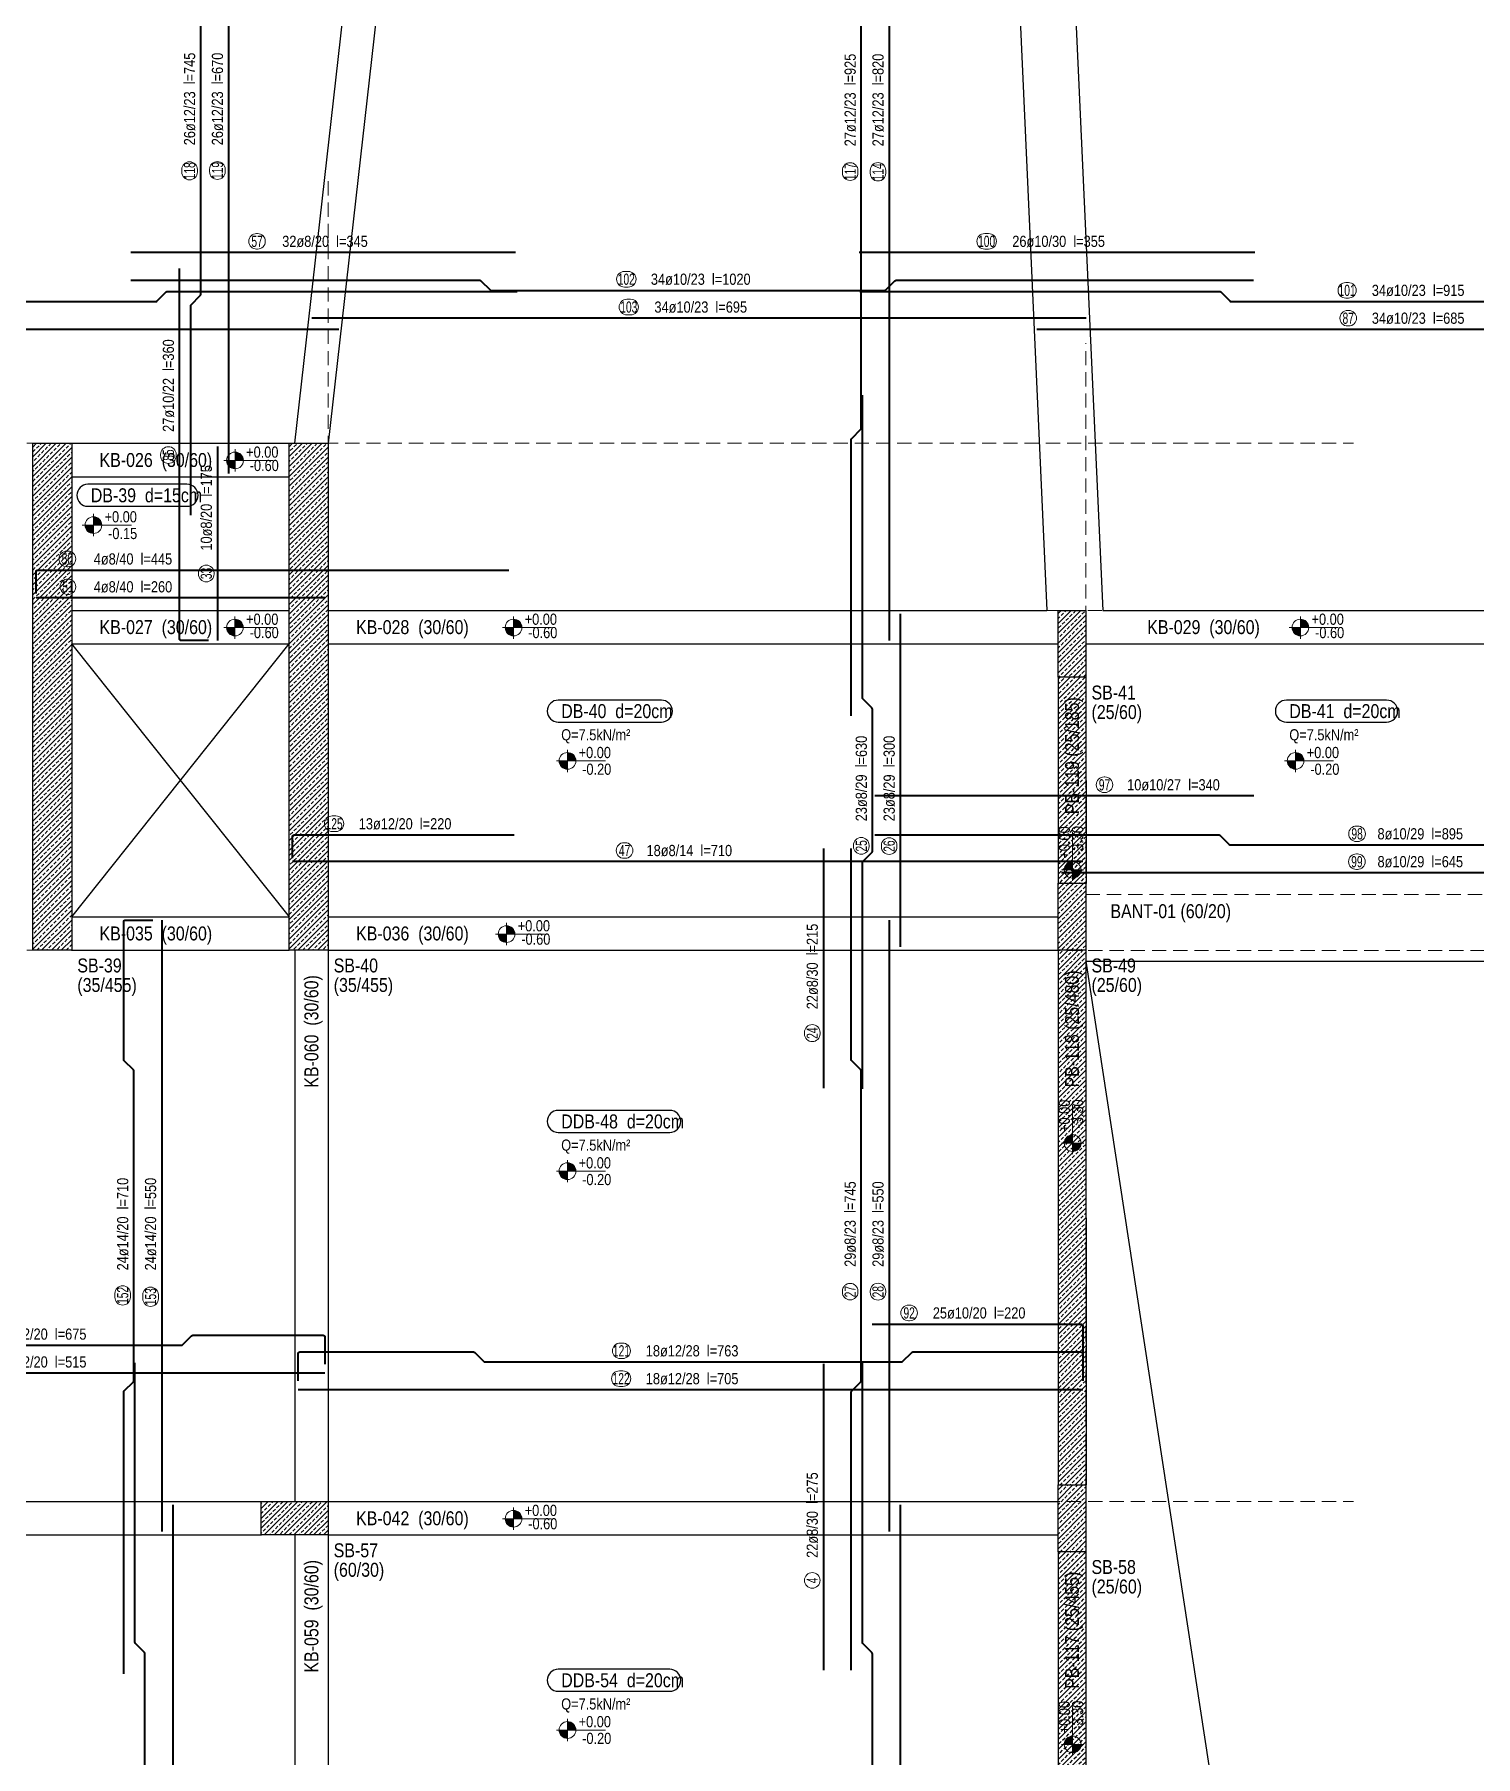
# Model space of a CAD drawing. Header units: millimetres. Extents: x 2543 to 7291, y 513 to 5794.
# Drawn here: x 3853 to 5146, y 2049 to 3595 of the extents above; entities that cross this region are included whole.
import ezdxf
from ezdxf.enums import TextEntityAlignment as Align

# ---------------------------------------------------------------- set-up
doc = ezdxf.new("R2010")
doc.units = ezdxf.units.MM
doc.linetypes.add('DASHED', pattern=[19.05, 12.7, -6.35])
for name, color, linetype, lineweight in [('AKS CIZGISI (BEYKENT)', 252, 'DASHED', 20), ('CIZGI (BEYKENT)', 1, 'Continuous', 20), ('DONATI (BEYKENT)', 4, 'Continuous', 40), ('DONATI YAZISI (BEYKENT)', 3, 'Continuous', 20), ('DOSEME ISMI (BEYKENT)', 9, 'Continuous', 20), ('DOSEME PAFTA (BEYKENT)', 3, 'Continuous', 20), ('DOSEME SINIRI (BEYKENT)', 71, 'Continuous', 30), ('KESIT SINIRI (BEYKENT)', 241, 'DASHED', 20), ('KIRIS (BEYKENT)', 2, 'Continuous', 30), ('KIRIS ISMI (BEYKENT)', 40, 'Continuous', 20), ('KOLON (BEYKENT)', 3, 'Continuous', 30), ('KOLON ISMI (BEYKENT)', 91, 'Continuous', 20), ('KOT CIZGI (BEYKENT)', 120, 'Continuous', 20), ('KOT YAZI (BEYKENT)', 7, 'Continuous', 20), ('PERDE (BEYKENT)', 6, 'Continuous', 30), ('PERDE ISMI (BEYKENT)', 240, 'Continuous', 20), ('POZ BALON (BEYKENT)', 14, 'Continuous', 20), ('POZ NO (BEYKENT)', 2, 'Continuous', 20), ('TARAMA (BEYKENT)', 252, 'Continuous', 20), ('YAZI (BEYKENT)', 140, 'Continuous', 20)]:
    doc.layers.add(name, color=color, linetype=linetype, lineweight=lineweight)
doc.styles.add('KOT (BEYKENT)', font='')
doc.styles.add('YAZI (BEYKENT)', font='')
doc.styles.get('KOT (BEYKENT)').set_extended_font_data('Bahnschrift Light Condensed')
doc.styles.get('YAZI (BEYKENT)').set_extended_font_data('Bahnschrift Light Condensed')
pattern_1 = [(45, (1460.26, 1205.411), (-4.490128, 4.490128), []), (45, (1464.75, 1205.411), (-4.490128, 4.490128), [3.175, -1.5875])]
pattern_2 = [(45, (1460.26, 1205.411), (-4.419417, 4.419417), []), (45, (1464.679, 1205.411), (-4.419417, 4.419417), [3.125, -1.5625])]

msp = doc.modelspace()

# ---------------------------------------------------------------- hatches: boundary and pattern name
at = {"layer": 'KOT CIZGI (BEYKENT)'}
h = msp.add_hatch(color=256, dxfattribs=at)
h.dxf.hatch_style = 1
h.paths.add_polyline_path([(4032.56, 3220.44), (4032.56, 3212.94), (4040.06, 3212.94, 0.4142136)])
h = msp.add_hatch(color=256, dxfattribs=at)
h.dxf.hatch_style = 1
h.paths.add_polyline_path([(4032.56, 3212.94), (4025.06, 3212.94, 0.4142136), (4032.56, 3205.44)])
h = msp.add_hatch(color=256, dxfattribs=at)
h.dxf.hatch_style = 1
h.paths.add_polyline_path([(3905.52, 3154.88), (3898.02, 3154.88, 0.4142136), (3905.52, 3147.38)])
h = msp.add_hatch(color=256, dxfattribs=at)
h.dxf.hatch_style = 1
h.paths.add_polyline_path([(3905.52, 3162.38), (3905.52, 3154.88), (3913.02, 3154.88, 0.4142136)])
h = msp.add_hatch(color=256, dxfattribs=at)
h.dxf.hatch_style = 1
h.paths.add_polyline_path([(4032.5, 3062.94), (4025, 3062.94, 0.4142136), (4032.5, 3055.44)])
h = msp.add_hatch(color=256, dxfattribs=at)
h.dxf.hatch_style = 1
h.paths.add_polyline_path([(4032.5, 3070.44), (4032.5, 3062.94), (4040, 3062.94, 0.4142136)])
h = msp.add_hatch(color=256, dxfattribs=at)
h.dxf.hatch_style = 1
h.paths.add_polyline_path([(4282.47, 3062.94), (4274.97, 3062.94, 0.4142136), (4282.47, 3055.44)])
h = msp.add_hatch(color=256, dxfattribs=at)
h.dxf.hatch_style = 1
h.paths.add_polyline_path([(4282.47, 3070.44), (4282.47, 3062.94), (4289.97, 3062.94, 0.4142136)])
h = msp.add_hatch(color=256, dxfattribs=at)
h.dxf.hatch_style = 1
h.paths.add_polyline_path([(4988.48, 3062.94), (4980.98, 3062.94, 0.4142136), (4988.48, 3055.44)])
h = msp.add_hatch(color=256, dxfattribs=at)
h.dxf.hatch_style = 1
h.paths.add_polyline_path([(4988.48, 3070.44), (4988.48, 3062.94), (4995.98, 3062.94, 0.4142136)])
h = msp.add_hatch(color=256, dxfattribs=at)
h.dxf.hatch_style = 1
h.paths.add_polyline_path([(4330.88, 2943.27), (4323.38, 2943.27, 0.4142136), (4330.88, 2935.77)])
h = msp.add_hatch(color=256, dxfattribs=at)
h.dxf.hatch_style = 1
h.paths.add_polyline_path([(4330.88, 2950.77), (4330.88, 2943.27), (4338.38, 2943.27, 0.4142136)])
h = msp.add_hatch(color=256, dxfattribs=at)
h.dxf.hatch_style = 1
h.paths.add_polyline_path([(4984.18, 2943.27), (4976.68, 2943.27, 0.4142136), (4984.18, 2935.77)])
h = msp.add_hatch(color=256, dxfattribs=at)
h.dxf.hatch_style = 1
h.paths.add_polyline_path([(4984.18, 2950.77), (4984.18, 2943.27), (4991.68, 2943.27, 0.4142136)])
h = msp.add_hatch(color=256, dxfattribs=at)
h.dxf.hatch_style = 1
h.paths.add_polyline_path([(4776.64, 2845.52), (4784.14, 2845.52), (4784.14, 2853.02, 0.4142136)])
h = msp.add_hatch(color=256, dxfattribs=at)
h.dxf.hatch_style = 1
h.paths.add_polyline_path([(4784.14, 2845.52), (4784.14, 2838.02, 0.4142136), (4791.64, 2845.52)])
h = msp.add_hatch(color=256, dxfattribs=at)
h.dxf.hatch_style = 1
h.paths.add_polyline_path([(4276.22, 2787.74), (4268.72, 2787.74, 0.4142136), (4276.22, 2780.24)])
h = msp.add_hatch(color=256, dxfattribs=at)
h.dxf.hatch_style = 1
h.paths.add_polyline_path([(4276.22, 2795.24), (4276.22, 2787.74), (4283.72, 2787.74, 0.4142136)])
h = msp.add_hatch(color=256, dxfattribs=at)
h.dxf.hatch_style = 1
h.paths.add_polyline_path([(4776.64, 2600.13), (4784.14, 2600.13), (4784.14, 2607.63, 0.4142136)])
h = msp.add_hatch(color=256, dxfattribs=at)
h.dxf.hatch_style = 1
h.paths.add_polyline_path([(4784.14, 2600.13), (4784.14, 2592.63, 0.4142136), (4791.64, 2600.13)])
h = msp.add_hatch(color=256, dxfattribs=at)
h.dxf.hatch_style = 1
h.paths.add_polyline_path([(4330.88, 2582.43), (4330.88, 2574.93), (4338.38, 2574.93, 0.4142136)])
h = msp.add_hatch(color=256, dxfattribs=at)
h.dxf.hatch_style = 1
h.paths.add_polyline_path([(4330.88, 2574.93), (4323.38, 2574.93, 0.4142136), (4330.88, 2567.43)])
h = msp.add_hatch(color=256, dxfattribs=at)
h.dxf.hatch_style = 1
h.paths.add_polyline_path([(4282.47, 2262.94), (4274.97, 2262.94, 0.4142136), (4282.47, 2255.44)])
h = msp.add_hatch(color=256, dxfattribs=at)
h.dxf.hatch_style = 1
h.paths.add_polyline_path([(4282.47, 2270.44), (4282.47, 2262.94), (4289.97, 2262.94, 0.4142136)])
h = msp.add_hatch(color=256, dxfattribs=at)
h.dxf.hatch_style = 1
h.paths.add_polyline_path([(4330.88, 2073.27), (4323.38, 2073.27, 0.4142136), (4330.88, 2065.77)])
h = msp.add_hatch(color=256, dxfattribs=at)
h.dxf.hatch_style = 1
h.paths.add_polyline_path([(4330.88, 2080.77), (4330.88, 2073.27), (4338.38, 2073.27, 0.4142136)])
h = msp.add_hatch(color=256, dxfattribs=at)
h.dxf.hatch_style = 1
h.paths.add_polyline_path([(4776.64, 2060.34), (4784.14, 2060.34), (4784.14, 2067.84, 0.4142136)])
h = msp.add_hatch(color=256, dxfattribs=at)
h.dxf.hatch_style = 1
h.paths.add_polyline_path([(4784.14, 2060.34), (4784.14, 2052.84, 0.4142136), (4791.64, 2060.34)])
at = {"layer": 'TARAMA (BEYKENT)'}
h = msp.add_hatch(dxfattribs=at)
h.set_pattern_fill('ANSI33', color=256, style=0, pattern_type=0)
h.set_pattern_definition(pattern_2)
h.paths.add_polyline_path([(3851.09, 3228.34), (3886.09, 3228.34), (3886.09, 2773.34), (3851.09, 2773.34)], flags=0)
h = msp.add_hatch(dxfattribs=at)
h.set_pattern_fill('ANSI33', color=256, style=0, pattern_type=0)
h.set_pattern_definition(pattern_2)
h.paths.add_polyline_path([(4081.09, 3228.34), (4116.09, 3228.34), (4116.09, 2773.34), (4081.09, 2773.34)], flags=0)
h = msp.add_hatch(dxfattribs=at)
h.set_pattern_fill('ANSI33', color=256, style=0, pattern_type=0)
h.set_pattern_definition(pattern_2)
h.paths.add_polyline_path([(4771.04, 3078.34), (4796.04, 3078.34), (4796.04, 3018.34), (4771.04, 3018.34)], flags=0)
at = {"layer": 'TARAMA (BEYKENT)', "lineweight": -3}
h = msp.add_hatch(dxfattribs=at)
h.set_pattern_fill('ANSI33', color=256)
h.set_pattern_definition(pattern_1)
h.paths.add_polyline_path([(4796.04, 3018.34), (4771.14, 3018.34), (4771.14, 2833.34), (4796.14, 2833.34)])
at = {"layer": 'TARAMA (BEYKENT)'}
h = msp.add_hatch(dxfattribs=at)
h.set_pattern_fill('ANSI33', color=256, style=0, pattern_type=0)
h.set_pattern_definition(pattern_2)
h.paths.add_polyline_path([(4771.04, 2833.34), (4796.04, 2833.34), (4796.04, 2773.34), (4771.04, 2773.34)], flags=0)
h = msp.add_hatch(dxfattribs=at)
h.set_pattern_fill('ANSI33', color=256, style=0, pattern_type=0)
h.set_pattern_definition([(45, (1460.26, 1265.4106), (-4.419417, 4.419417), []), (45, (1464.679, 1265.4106), (-4.419417, 4.419417), [3.125, -1.5625])])
h.paths.add_polyline_path([(4771.04, 2773.34), (4796.04, 2773.34), (4796.04, 2293.34), (4771.04, 2293.34)])
h = msp.add_hatch(dxfattribs=at)
h.set_pattern_fill('ANSI33', color=256, style=0, pattern_type=0)
h.set_pattern_definition(pattern_2)
h.paths.add_polyline_path([(4771.04, 2293.34), (4796.04, 2293.34), (4796.04, 2233.34), (4771.04, 2233.34)], flags=0)
h = msp.add_hatch(dxfattribs=at)
h.set_pattern_fill('ANSI33', color=256, style=0, pattern_type=0)
h.set_pattern_definition(pattern_2)
h.paths.add_polyline_path([(4056.09, 2278.34), (4116.09, 2278.34), (4116.09, 2248.34), (4056.09, 2248.34)], flags=0)
at = {"layer": 'TARAMA (BEYKENT)', "lineweight": -3}
h = msp.add_hatch(dxfattribs=at)
h.set_pattern_fill('ANSI33', color=256)
h.set_pattern_definition(pattern_1)
h.paths.add_polyline_path([(4796.04, 2233.34), (4771.14, 2233.34), (4771.14, 1778.34), (4796.14, 1778.34)])

# ---------------------------------------------------------------- linework, layer by layer
at = {"layer": 'AKS CIZGISI (BEYKENT)'}
for p, q in [((4116.09, 593.34), (4116.09, 3468.44)), ((4796.04, 593.34), (4796.04, 3318.34)), ((2836.04, 3228.34), (5036.09, 3228.34)), ((4531.04, 3078.34), (7241.04, 3078.34)), ((2836.04, 2773.34), (5661.09, 2773.08)), ((2836.04, 2278.34), (5036.09, 2278.34))]:
    msp.add_line(p, q, dxfattribs=at)
at = {"layer": 'CIZGI (BEYKENT)', "lineweight": -3}
for p, q in [((3885.99, 3048.34), (4081.19, 2803.34)), ((3886.09, 2803.34), (4081.19, 3048.34)), ((4795.89, 2763.34), (5096.04, 803.34))]:
    msp.add_line(p, q, dxfattribs=at)
at = {"layer": 'DONATI (BEYKENT)'}
for points in [[(3992.78, 3163.8), (3992.78, 3351.72, -0.1989124), (3993.22, 3352.78), (4001.34, 3360.9, 0.1989124), (4001.78, 3361.96), (4001.78, 3714.72, 0.1989124), (4001.34, 3715.78), (3993.22, 3723.9, -0.1989124), (3992.78, 3724.96), (3992.78, 3868.84, -0.4142136), (3994.28, 3870.34), (4023.78, 3870.34)], [(4585.49, 2983.8), (4585.49, 3231.72, -0.1989124), (4585.93, 3232.78), (4594.05, 3240.9, 0.1989124), (4594.49, 3241.96), (4594.49, 3684.72, 0.1989124), (4594.05, 3685.78), (4585.93, 3693.9, -0.1989124), (4585.49, 3694.96), (4585.49, 3868.84, -0.4142136), (4586.99, 3870.34), (4616.49, 3870.34)], [(3938.96, 3374.65), (4252.21, 3374.65, -0.1989124), (4253.27, 3374.21), (4261.39, 3366.09, 0.1989124), (4262.45, 3365.65), (4615.42, 3365.65, 0.1989124), (4616.48, 3366.09), (4624.6, 3374.21, -0.1989124), (4625.66, 3374.65), (4946.5, 3374.65)], [(4008.78, 3051.34), (3984.28, 3051.34, -0.4142136), (3982.78, 3052.84), (3982.78, 3385.34)], [(3333.29, 3364.65), (3589.15, 3364.65, -0.1989124), (3590.21, 3364.21), (3598.33, 3356.09, 0.1989124), (3599.39, 3355.65), (3961.75, 3355.65, 0.1989124), (3962.81, 3356.09), (3970.93, 3364.21, -0.1989124), (3971.99, 3364.65), (4285.83, 3364.65)], [(4593.1, 3364.65), (4915.91, 3364.65, -0.1989124), (4916.98, 3364.21), (4925.1, 3356.09, 0.1989124), (4926.16, 3355.65), (5259.04, 3355.65, 0.1989124), (5260.1, 3356.09), (5268.23, 3364.21, -0.1989124), (5269.29, 3364.65), (5500.65, 3364.65)], [(4595.49, 2648.95), (4595.49, 2851.72, -0.1989124), (4595.93, 2852.78), (4604.05, 2860.9, 0.1989124), (4604.49, 2861.96), (4604.49, 2989.72, 0.1989124), (4604.05, 2990.78), (4595.93, 2998.9, -0.1989124), (4595.49, 2999.96), (4595.49, 3271.49)], [(3854.09, 3093.52), (3854.09, 3113.02, -0.4142136), (3855.59, 3114.52), (4278.1, 3114.52)], [(4084.09, 2855.79), (4084.09, 2875.29, -0.4142136), (4085.59, 2876.79), (4283.09, 2876.79)], [(4606.64, 2876.79), (4915.47, 2876.79, -0.1989124), (4916.53, 2876.35), (4924.65, 2868.22, 0.1989124), (4925.71, 2867.79), (5266.36, 2867.79, 0.1989124), (5267.42, 2868.22), (5275.54, 2876.35, -0.1989124), (5276.6, 2876.79), (5489.18, 2876.79)], [(4585.49, 2127.07), (4585.49, 2376.72, -0.1989124), (4585.93, 2377.78), (4594.05, 2385.9, 0.1989124), (4594.49, 2386.96), (4594.49, 2664.72, 0.1989124), (4594.05, 2665.78), (4585.93, 2673.9, -0.1989124), (4585.49, 2674.96), (4585.49, 2864.61)], [(3932.78, 2123.8), (3932.78, 2376.72, -0.1989124), (3933.22, 2377.78), (3941.34, 2385.9, 0.1989124), (3941.78, 2386.96), (3941.78, 2664.72, 0.1989124), (3941.34, 2665.78), (3933.22, 2673.9, -0.1989124), (3932.78, 2674.96), (3932.78, 2798.84, -0.4142136), (3934.28, 2800.34), (3958.78, 2800.34)], [(3471.55, 2427.68), (3717.43, 2427.68, -0.1989124), (3718.49, 2427.24), (3726.61, 2419.12, 0.1989124), (3727.67, 2418.68), (3984.46, 2418.68, 0.1989124), (3985.52, 2419.12), (3993.64, 2427.24, -0.1989124), (3994.7, 2427.68), (4111.67, 2427.68, -0.4142136), (4113.17, 2426.18), (4113.17, 2401.75)], [(4604.14, 2437.68), (4791.63, 2437.68, -0.4142136), (4793.13, 2436.18), (4793.13, 2406.67)], [(4089.09, 2386.76), (4089.09, 2411.18, -0.4142136), (4090.59, 2412.68), (4246.55, 2412.68, -0.1989124), (4247.61, 2412.24), (4255.73, 2404.12, 0.1989124), (4256.79, 2403.68), (4630.53, 2403.68, 0.1989124), (4631.59, 2404.12), (4639.71, 2412.24, -0.1989124), (4640.77, 2412.68), (4791.63, 2412.68, -0.4142136), (4793.13, 2411.18), (4793.13, 2386.76)], [(3942.78, 1615.2), (3942.78, 1859.72, -0.1989124), (3943.22, 1860.78), (3951.34, 1868.9, 0.1989124), (3951.78, 1869.96), (3951.78, 2141.72, 0.1989124), (3951.34, 2142.78), (3943.22, 2150.9, -0.1989124), (3942.78, 2151.96), (3942.78, 2402.74)], [(4595.49, 1615.2), (4595.49, 1859.72, -0.1989124), (4595.93, 1860.78), (4604.05, 1868.9, 0.1989124), (4604.49, 1869.96), (4604.49, 2141.72, 0.1989124), (4604.05, 2142.78), (4595.93, 2150.9, -0.1989124), (4595.49, 2151.96), (4595.49, 2402.74)]]:
    msp.add_lwpolyline(points, format="xyb", dxfattribs=at)
for points in [[(4026.78, 3870.34), (4026.78, 3201.34)], [(4619.49, 3870.34), (4619.49, 3051.34)], [(4284.21, 3399.65), (3939.21, 3399.65)], [(4947.45, 3399.65), (4592.45, 3399.65)], [(4796.16, 3340.65), (4101.57, 3340.65)], [(4125.76, 3330.65), (3413, 3330.65)], [(5432.98, 3330.65), (4752.11, 3330.65)], [(4016.78, 3225.34), (4016.78, 3051.34)], [(4113.09, 3089.52), (3854.09, 3089.52)], [(4629.49, 3075.34), (4629.49, 2776.34)], [(4946.73, 2911.79), (4606.73, 2911.79)], [(4560.49, 2864.59), (4560.49, 2649.59)], [(4793.13, 2852.79), (4084.09, 2852.79)], [(5417.95, 2842.79), (4774.14, 2842.79)], [(3966.78, 2800.34), (3966.78, 2251.34)], [(4619.49, 2800.34), (4619.49, 2251.34)], [(4560.49, 2402.09), (4560.49, 2127.09)], [(4113.17, 2393.68), (3599.04, 2393.68)], [(4793.13, 2378.68), (4089.09, 2378.68)], [(3976.78, 2275.34), (3976.78, 1736.34)], [(4629.49, 2275.34), (4629.49, 1736.34)]]:
    msp.add_lwpolyline(points, dxfattribs=at)
at = {"layer": 'DOSEME PAFTA (BEYKENT)', "lineweight": -3}
for points in [[(3900.54, 3171.77), (3989.46, 3171.77, 1), (3989.46, 3191.56), (3900.54, 3191.56, 1)], [(4322.6, 2978.02), (4415.09, 2978.02, 1), (4415.09, 2997.8), (4322.6, 2997.8, 1)], [(4975.9, 2978.02), (5065.82, 2978.02, 1), (5065.82, 2997.8), (4975.9, 2997.8, 1)], [(4322.6, 2609.69), (4422.62, 2609.69, 1), (4422.62, 2629.47), (4322.6, 2629.47, 1)], [(4322.6, 2108.02), (4422.56, 2108.02, 1), (4422.56, 2127.8), (4322.6, 2127.8, 1)]]:
    msp.add_lwpolyline(points, format="xyb", close=True, dxfattribs=at)
at = {"layer": 'DOSEME SINIRI (BEYKENT)'}
msp.add_line((4795.89, 2763.34), (5395.94, 2763.34), dxfattribs=at)
at = {"layer": 'KESIT SINIRI (BEYKENT)'}
msp.add_line((4795.89, 2823.34), (5395.94, 2823.34), dxfattribs=at)
at = {"layer": 'KIRIS (BEYKENT)'}
for p, q in [((4155.85, 3848.34), (4085.9, 3228.34)), ((4186.03, 3848.24), (4116.09, 3228.34)), ((4726.03, 3848.34), (4761.03, 3078.34)), ((4776.08, 3848.34), (4811.08, 3078.34)), ((3885.99, 3228.34), (4081.19, 3228.34)), ((3885.99, 3198.34), (4081.19, 3198.34)), ((3885.99, 3078.34), (4081.19, 3078.34)), ((4116.19, 3078.34), (4761.03, 3078.34)), ((4811.08, 3078.34), (5386.04, 3078.34)), ((3885.99, 3048.34), (4081.19, 3048.34)), ((4116.19, 3048.34), (4771.14, 3048.34)), ((4796.14, 3048.34), (5395.94, 3048.34)), ((3885.99, 2803.34), (4081.19, 2803.34)), ((4116.19, 2803.34), (4771.14, 2803.34)), ((3885.99, 2773.34), (4081.19, 2773.34)), ((4086.09, 2773.34), (4086.09, 2278.44)), ((4116.09, 2773.34), (4116.19, 2278.44)), ((4116.19, 2773.34), (4771.04, 2773.34)), ((3636.04, 2278.34), (4056.19, 2278.34)), ((4116.19, 2278.34), (4771.14, 2278.34)), ((3636.04, 2248.34), (4056.19, 2248.34)), ((4086.09, 2248.44), (4086.09, 1763.44)), ((4116.09, 2248.34), (4116.19, 1763.44)), ((4116.19, 2248.34), (4771.14, 2248.34))]:
    msp.add_line(p, q, dxfattribs=at)
at = {"layer": 'KOLON (BEYKENT)'}
for points in [[(3851.09, 3228.34), (3886.09, 3228.34), (3886.09, 2773.34), (3851.09, 2773.34)], [(4081.09, 3228.34), (4116.09, 3228.34), (4116.09, 2773.34), (4081.09, 2773.34)], [(4771.04, 3078.34), (4796.04, 3078.34), (4796.04, 3018.34), (4771.04, 3018.34)], [(4771.04, 2833.34), (4796.04, 2833.34), (4796.04, 2773.34), (4771.04, 2773.34)], [(4771.04, 2293.34), (4796.04, 2293.34), (4796.04, 2233.34), (4771.04, 2233.34)], [(4056.09, 2278.34), (4116.09, 2278.34), (4116.09, 2248.34), (4056.09, 2248.34)]]:
    msp.add_lwpolyline(points, close=True, dxfattribs=at)
at = {"layer": 'KOT CIZGI (BEYKENT)'}
for p, q in [((4032.56, 3222.94), (4032.56, 3202.94)), ((4022.56, 3212.94), (4066.58, 3212.94)), ((3895.52, 3154.88), (3939.55, 3154.88)), ((3905.52, 3164.88), (3905.52, 3144.88)), ((4022.5, 3062.94), (4066.53, 3062.94)), ((4032.5, 3072.94), (4032.5, 3052.94)), ((4272.47, 3062.94), (4316.5, 3062.94)), ((4282.47, 3072.94), (4282.47, 3052.94)), ((4978.48, 3062.94), (5022.51, 3062.94)), ((4988.48, 3072.94), (4988.48, 3052.94)), ((4330.88, 2953.27), (4330.88, 2933.27)), ((4984.18, 2953.27), (4984.18, 2933.27)), ((4320.88, 2943.27), (4364.91, 2943.27)), ((4974.18, 2943.27), (5018.21, 2943.27)), ((4784.14, 2835.52), (4784.14, 2879.54)), ((4774.14, 2845.52), (4794.14, 2845.52)), ((4266.22, 2787.74), (4310.25, 2787.74)), ((4276.22, 2797.74), (4276.22, 2777.74)), ((4784.14, 2590.13), (4784.14, 2634.16)), ((4774.14, 2600.13), (4794.14, 2600.13)), ((4330.88, 2584.93), (4330.88, 2564.93)), ((4320.88, 2574.93), (4364.91, 2574.93)), ((4282.47, 2272.94), (4282.47, 2252.94)), ((4272.47, 2262.94), (4316.5, 2262.94)), ((4784.14, 2050.34), (4784.14, 2094.37)), ((4320.88, 2073.27), (4364.91, 2073.27)), ((4330.88, 2083.27), (4330.88, 2063.27)), ((4774.14, 2060.34), (4794.14, 2060.34))]:
    msp.add_line(p, q, dxfattribs=at)
for centre in [(4032.56, 3212.94), (3905.52, 3154.88), (4032.5, 3062.94), (4282.47, 3062.94), (4988.48, 3062.94), (4330.88, 2943.27), (4984.18, 2943.27), (4784.14, 2845.52), (4276.22, 2787.74), (4784.14, 2600.13), (4330.88, 2574.93), (4282.47, 2262.94), (4330.88, 2073.27), (4784.14, 2060.34)]:
    msp.add_circle(centre, 7.5, dxfattribs=at)
at = {"layer": 'PERDE (BEYKENT)'}
for p, q in [((4771.14, 3018.44), (4771.14, 2833.24)), ((4796.04, 3018.44), (4796.14, 2833.24)), ((4771.14, 2773.24), (4771.14, 2293.34)), ((4796.04, 2773.24), (4796.14, 2293.34)), ((4771.14, 2233.34), (4771.14, 1778.34)), ((4796.04, 2233.34), (4796.14, 1778.34))]:
    msp.add_line(p, q, dxfattribs=at)
at = {"layer": 'POZ BALON (BEYKENT)'}
for points in [[(3998.78, 3471.85), (3998.78, 3474.1, 1), (3984.78, 3474.1), (3984.78, 3471.85, 1)], [(4023.78, 3472.21), (4023.78, 3474.29, 1), (4009.78, 3474.29), (4009.78, 3472.21, 1)], [(4591.49, 3471.31), (4591.49, 3473.24, 1), (4577.49, 3473.24), (4577.49, 3471.31, 1)], [(4616.49, 3470.82), (4616.49, 3473.28, 1), (4602.49, 3473.28), (4602.49, 3470.82, 1)], [(4051.94, 3402.65), (4052.76, 3402.65, 1), (4052.76, 3416.65), (4051.94, 3416.65, 1)], [(4705.21, 3402.65), (4708.67, 3402.65, 1), (4708.67, 3416.65), (4705.21, 3416.65, 1)], [(4381.92, 3368.65), (4385.35, 3368.65, 1), (4385.35, 3382.65), (4381.92, 3382.65, 1)], [(5029.25, 3358.65), (5031.52, 3358.65, 1), (5031.52, 3372.65), (5029.25, 3372.65, 1)], [(4384.21, 3343.65), (4387.56, 3343.65, 1), (4387.56, 3357.65), (4384.21, 3357.65, 1)], [(5030.91, 3333.65), (5031.86, 3333.65, 1), (5031.86, 3347.65), (5030.91, 3347.65, 1)], [(3979.78, 3217.23), (3979.78, 3218.29, 1), (3965.78, 3218.29), (3965.78, 3217.23, 1)], [(3881.63, 3117.52), (3882.7, 3117.52, 1), (3882.7, 3131.52), (3881.63, 3131.52, 1)], [(4013.78, 3110.97), (4013.78, 3112.02, 1), (3999.78, 3112.02), (3999.78, 3110.97, 1)], [(3882.65, 3092.52), (3882.67, 3092.52, 1), (3882.67, 3106.52), (3882.65, 3106.52, 1)], [(4812.33, 2914.79), (4813.11, 2914.79, 1), (4813.11, 2928.79), (4812.33, 2928.79, 1)], [(4119.85, 2879.79), (4123.12, 2879.79, 1), (4123.12, 2893.79), (4119.85, 2893.79, 1)], [(5038.82, 2870.79), (5039.83, 2870.79, 1), (5039.83, 2884.79), (5038.82, 2884.79, 1)], [(4381.59, 2855.79), (4382.58, 2855.79, 1), (4382.58, 2869.79), (4381.59, 2869.79, 1)], [(4601.49, 2866.44), (4601.49, 2867.48, 1), (4587.49, 2867.48), (4587.49, 2866.44, 1)], [(4626.49, 2866.26), (4626.49, 2867.25, 1), (4612.49, 2867.25), (4612.49, 2866.26, 1)], [(5038.76, 2845.79), (5039.6, 2845.79, 1), (5039.6, 2859.79), (5038.76, 2859.79, 1)], [(4557.49, 2698.2), (4557.49, 2699.51, 1), (4543.49, 2699.51), (4543.49, 2698.2, 1)], [(4591.49, 2466.37), (4591.49, 2467.21, 1), (4577.49, 2467.21), (4577.49, 2466.37, 1)], [(4616.49, 2466.19), (4616.49, 2467.27, 1), (4602.49, 2467.27), (4602.49, 2466.19, 1)], [(3938.78, 2461.72), (3938.78, 2465.08, 1), (3924.78, 2465.08), (3924.78, 2461.72, 1)], [(3963.78, 2460.59), (3963.78, 2463.88, 1), (3949.78, 2463.88), (3949.78, 2460.59, 1)], [(4636.97, 2440.68), (4637.88, 2440.68, 1), (4637.88, 2454.68), (4636.97, 2454.68, 1)], [(4378.25, 2406.68), (4380.33, 2406.68, 1), (4380.33, 2420.68), (4378.25, 2420.68, 1)], [(4377.4, 2381.68), (4380.63, 2381.68, 1), (4380.63, 2395.68), (4377.4, 2395.68, 1)]]:
    msp.add_lwpolyline(points, format="xyb", close=True, dxfattribs=at)
msp.add_circle((4550.49, 2207.56), 7, dxfattribs=at)

# ---------------------------------------------------------------- texts
at = {"layer": 'DONATI YAZISI (BEYKENT)', "style": 'YAZI (BEYKENT)'}
for s, p in [(' 26ø12/23  l=745', (3991.78, 3535.84)), (' 26ø12/23  l=670', (4016.78, 3535.84)), (' 27ø12/23  l=925', (4584.49, 3534.92)), (' 27ø12/23  l=820', (4609.49, 3534.92)), (' 27ø10/22  l=360', (3972.78, 3278.56)), (' 10ø8/20  l=175', (4006.78, 3168.8)), (' 23ø8/29  l=630', (4594.49, 2925.84)), (' 23ø8/29  l=300', (4619.49, 2925.84)), (' 22ø8/30  l=215', (4550.49, 2757.09)), (' 24ø14/20  l=710', (3931.78, 2525.84)), (' 24ø14/20  l=550', (3956.78, 2525.84)), (' 29ø8/23  l=745', (4584.49, 2525.84)), (' 29ø8/23  l=550', (4609.49, 2525.84)), (' 22ø8/30  l=275', (4550.49, 2264.59))]:
    msp.add_text(s, height=10, rotation=90, dxfattribs=at).set_placement(p, align=Align.MIDDLE_CENTER)
for s, p in [(' 32ø8/20  l=345', (4111.71, 3409.65)), (' 26ø10/30  l=355', (4769.95, 3409.65)), (' 34ø10/23  l=1020', (4448.86, 3375.65)), (' 34ø10/23  l=915', (5092.54, 3365.65)), (' 34ø10/23  l=695', (4448.86, 3350.65)), (' 34ø10/23  l=685', (5092.54, 3340.65)), (' 4ø8/40  l=445', (3939.42, 3124.52)), (' 4ø8/40  l=260', (3939.42, 3099.52)), (' 10ø10/27  l=340', (4873.02, 2921.79)), (' 13ø12/20  l=220', (4183.59, 2886.79)), ('8ø10/29  l=895', (5096.05, 2877.79)), (' 18ø8/14  l=710', (4438.61, 2862.79)), ('8ø10/29  l=645', (5096.05, 2852.79)), (' 25ø10/20  l=220', (4698.63, 2447.68)), (' 25ø12/20  l=675', (3856.1, 2428.68)), (' 18ø12/28  l=763', (4441.11, 2413.68)), (' 25ø12/20  l=515', (3856.1, 2403.68)), (' 18ø12/28  l=705', (4441.11, 2388.68))]:
    msp.add_text(s, height=10, dxfattribs=at).set_placement(p, align=Align.MIDDLE_CENTER)
at = {"layer": 'DOSEME ISMI (BEYKENT)', "style": 'YAZI (BEYKENT)'}
for s, p in [('DB-39  d=15cm', (3903.18, 3175.43)), ('DB-40  d=20cm', (4325.24, 2981.68)), ('DB-41  d=20cm', (4978.54, 2981.68)), ('DDB-48  d=20cm', (4325.24, 2613.34)), ('DDB-54  d=20cm', (4325.24, 2111.68))]:
    msp.add_text(s, height=12.5, dxfattribs=at).set_placement(p)
at = {"layer": 'KIRIS ISMI (BEYKENT)', "style": 'YAZI (BEYKENT)'}
for s, p in [('KB-026  (30/60)', (3910.99, 3207.09)), ('KB-027  (30/60)', (3910.99, 3057.09)), ('KB-028  (30/60)', (4141.19, 3057.09)), ('KB-029  (30/60)', (4851.02, 3057.09)), ('BANT-01 (60/20)', (4818.02, 2802.09)), ('KB-035  (30/60)', (3910.99, 2782.09)), ('KB-036  (30/60)', (4141.19, 2782.09)), ('KB-042  (30/60)', (4141.19, 2257.09))]:
    msp.add_text(s, height=12.5, dxfattribs=at).set_placement(p)
for s, p in [('KB-060  (30/60)', (4107.35, 2649.81)), ('KB-059  (30/60)', (4107.35, 2124.81))]:
    msp.add_text(s, height=12.5, rotation=90, dxfattribs=at).set_placement(p)
at = {"layer": 'KOLON ISMI (BEYKENT)', "style": 'YAZI (BEYKENT)'}
for s, p in [('SB-41', (4801.05, 2998.34)), ('(25/60)', (4801.05, 2980.84)), ('SB-39', (3891.09, 2753.34)), ('SB-40', (4121.1, 2753.34)), ('SB-49', (4801.05, 2753.34)), ('(35/455)', (3891.09, 2735.84)), ('(35/455)', (4121.1, 2735.84)), ('(25/60)', (4801.05, 2735.84)), ('SB-57', (4121.1, 2228.34)), ('(60/30)', (4121.1, 2210.84)), ('SB-58', (4801.05, 2213.34)), ('(25/60)', (4801.05, 2195.84))]:
    msp.add_text(s, height=12.5, dxfattribs=at).set_placement(p)
at = {"layer": 'KOT YAZI (BEYKENT)', "style": 'KOT (BEYKENT)'}
for s, p in [('+0.00', (4042.56, 3215.44)), (' -0.60', (4042.56, 3203.44)), ('+0.00', (3915.52, 3157.38)), (' -0.15', (3915.52, 3142.38)), ('+0.00', (4042.5, 3065.44)), (' -0.60', (4042.5, 3053.44)), ('+0.00', (4292.47, 3065.44)), (' -0.60', (4292.47, 3053.44)), ('+0.00', (4998.48, 3065.44)), (' -0.60', (4998.48, 3053.44)), ('+0.00', (4340.88, 2945.77)), ('+0.00', (4994.18, 2945.77)), (' -0.20', (4340.88, 2930.77)), (' -0.20', (4994.18, 2930.77)), ('+0.00', (4286.22, 2790.24)), (' -0.60', (4286.22, 2778.24)), ('+0.00', (4340.88, 2577.43)), (' -0.20', (4340.88, 2562.43)), ('+0.00', (4292.47, 2265.44)), (' -0.60', (4292.47, 2253.44)), ('+0.00', (4340.88, 2075.77)), (' -0.20', (4340.88, 2060.77))]:
    msp.add_text(s, height=10, dxfattribs=at).set_placement(p)
for s, p in [('+0.00', (4781.64, 2855.52)), (' -3.30', (4793.64, 2855.52)), ('+0.00', (4781.64, 2610.13)), (' -3.30', (4793.64, 2610.13)), ('+0.00', (4781.64, 2070.34)), (' -3.30', (4793.64, 2070.34))]:
    msp.add_text(s, height=10, rotation=90, dxfattribs=at).set_placement(p)
at = {"layer": 'PERDE ISMI (BEYKENT)', "style": 'YAZI (BEYKENT)'}
for s, p in [('PB-119 (25/185)', (4789.8, 2895.36)), ('PB-118 (25/480)', (4789.8, 2650.08)), ('PB-117 (25/455)', (4789.8, 2110.28))]:
    msp.add_text(s, height=12.5, rotation=90, dxfattribs=at).set_placement(p)
at = {"layer": 'POZ NO (BEYKENT)', "style": 'YAZI (BEYKENT)', "width": 0.8}
for s, p in [('118', (3991.78, 3472.97)), ('119', (4016.78, 3473.25)), ('117', (4584.49, 3472.28)), ('114', (4609.49, 3472.05)), ('85', (3972.78, 3217.76)), ('33', (4006.78, 3111.5)), ('25', (4594.49, 2866.96)), ('26', (4619.49, 2866.75)), ('24', (4550.49, 2698.86)), ('152', (3931.78, 2463.4)), ('153', (3956.78, 2462.24)), ('27', (4584.49, 2466.79)), ('28', (4609.49, 2466.73)), ('4', (4550.49, 2207.56))]:
    msp.add_text(s, height=10, rotation=90, dxfattribs=at).set_placement(p, align=Align.MIDDLE_CENTER)
for s, p in [('57', (4052.35, 3409.65)), ('100', (4706.94, 3409.65)), ('102', (4383.63, 3375.65)), ('101', (5030.39, 3365.65)), ('103', (4385.88, 3350.65)), ('87', (5031.39, 3340.65)), ('50', (3882.16, 3124.52)), ('51', (3882.66, 3099.52)), ('97', (4812.72, 2921.79)), ('125', (4121.49, 2886.79)), ('98', (5039.33, 2877.79)), ('47', (4382.09, 2862.79)), ('99', (5039.18, 2852.79)), ('92', (4637.42, 2447.68)), ('121', (4379.29, 2413.68)), ('122', (4379.01, 2388.68))]:
    msp.add_text(s, height=10, dxfattribs=at).set_placement(p, align=Align.MIDDLE_CENTER)
at = {"layer": 'YAZI (BEYKENT)', "style": 'YAZI (BEYKENT)'}
for p in [(4325.24, 2961.68), (4978.54, 2961.68), (4325.24, 2593.34), (4325.24, 2091.68)]:
    msp.add_text('Q=7.5kN/m²', height=10, dxfattribs=at).set_placement(p)

doc.saveas('drawing.dxf')
